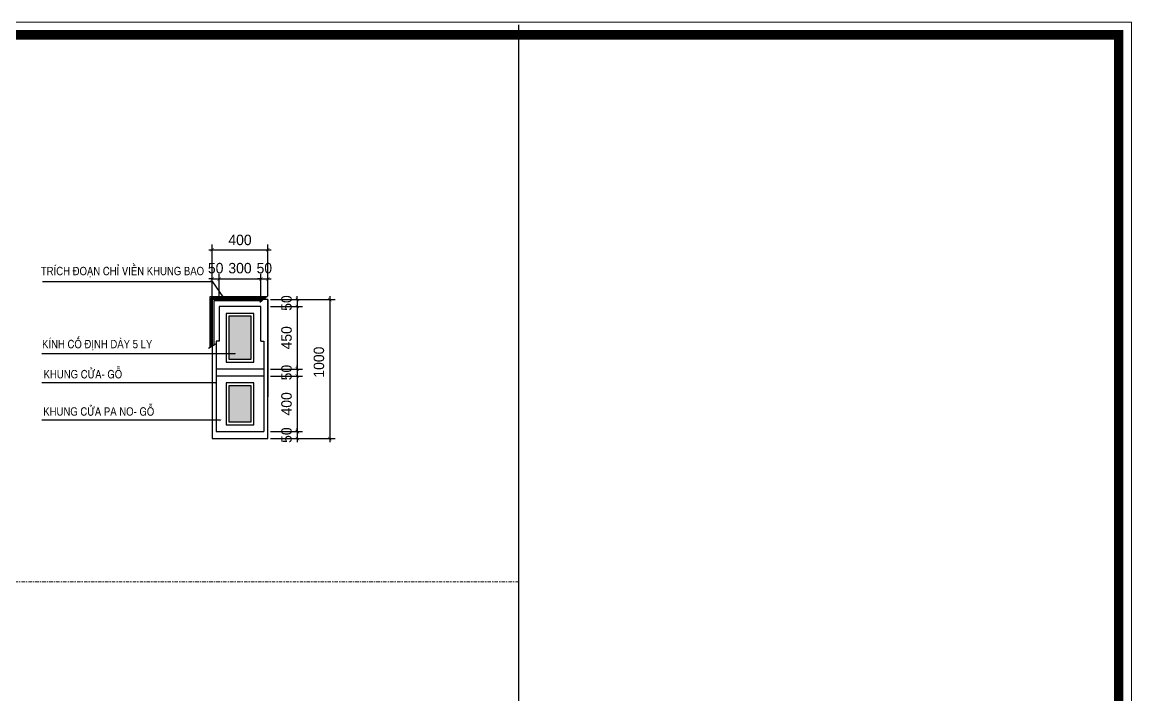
# Model space of a CAD drawing. Header units: millimetres. Extents: x 615730 to 2792744, y 139412 to 597571.
# Drawn here: x 864422 to 880318, y 294540 to 304217 of the extents above; entities that cross this region are included whole.
import ezdxf

# ---------------------------------------------------------------- set-up
doc = ezdxf.new("R2010")
doc.units = ezdxf.units.MM
doc.header["$MEASUREMENT"] = 0
doc.header["$PDMODE"] = 34
doc.linetypes.add('DASHDOT', pattern=[1, 0.5, -0.25, 0, -0.25])
doc.layers.get('0').update_dxf_attribs({"lineweight": 5})
for name, color, linetype in [('CUADI', 40, 'Continuous'), ('H', 252, 'Continuous'), ('NC', 7, 'Continuous'), ('noi that', 29, 'Continuous'), ('VL', 155, 'Continuous')]:
    doc.layers.add(name, color=color, linetype=linetype)
for name, color, linetype, lineweight in [('HATCH', 42, 'Continuous', 5), ('thay', 7, 'Continuous', 15), ('TIM TRUC', 149, 'DASHDOT', 9)]:
    doc.layers.add(name, color=color, linetype=linetype, lineweight=lineweight)
doc.styles.add('KC2', font='', dxfattribs={"height": 120})
doc.styles.add('RO', font='ROMANS.SHX', dxfattribs={"height": 120})
doc.styles.add('VNI-AVO', font='vni-roms.shx')
doc.styles.get('KC2').set_extended_font_data('VNI-Helve-Condense')
doc.dimstyles.new('50 CS', dxfattribs={"dimtxt": 150, "dimasz": 50, "dimexe": 75, "dimexo": 0, "dimgap": 80, "dimtad": 1, "dimdec": 0, "dimlfac": 0.5, "dimzin": 12, "dimtxsty": 'VNI-AVO', "dimblk": 'ARCHTICK', "dimcen": 0, "dimdle": 50, "dimclrd": 252, "dimclre": 252, "dimclrt": 2, "dimadec": 0, "dimazin": 0, "dimtfac": 1, "dimtdec": 0, "dimtix": 1, "dimtmove": 2, "dimatfit": 0, "dimldrblk": 'OPEN90', "dimfxl": 1, "dimlwd": -1, "dimlwe": -1, "dimarcsym": 0})
doc.dimstyles.new('TL1-50TRUC', dxfattribs={"dimtxt": 150, "dimasz": 25, "dimexe": 50, "dimexo": 0, "dimgap": 20, "dimtad": 1, "dimdec": 0, "dimlfac": 0.5, "dimdsep": 46, "dimtxsty": 'RO', "dimblk": 'DOT', "dimcen": 100, "dimdle": 50, "dimclrd": 4, "dimclre": 4, "dimclrt": 30, "dimadec": 0, "dimazin": 0, "dimtfac": 1, "dimtdec": 0, "dimtix": 1, "dimtmove": 1, "dimatfit": 3, "dimldrblk": 'ARCHTICK', "dimfxl": 1, "dimtolj": 1, "dimarcsym": 0})

# ---------------------------------------------------------------- blocks, each defined once
blk = doc.blocks.new('_ARCHTICK')
at = {"color": 0, "linetype": 'ByBlock', "const_width": 0.15}
blk.add_lwpolyline([(-0.5, -0.5), (0.5, 0.5)], dxfattribs=at)
blk = doc.blocks.new('*D224')
at = {"layer": 'DEFPOINTS', "color": 0, "ltscale": 10, "transparency": 16777216}
for p in [(867257, 300522), (867157, 300276), (867257, 300276)]:
    blk.add_point(p, dxfattribs=at)
at = {"layer": 'VL', "color": 252, "ltscale": 10, "transparency": 16777216}
for p, q in [((867157, 300522), (867107, 300522)), ((867157, 300276), (867157, 300597)), ((867157, 300522), (867257, 300522)), ((867257, 300276), (867257, 300597)), ((867257, 300522), (867307, 300522))]:
    blk.add_line(p, q, dxfattribs=at)
at = {"layer": 'VL', "color": 252, "ltscale": 10, "transparency": 16777216, "xscale": 50, "yscale": 50, "zscale": 50}
blk.add_blockref('_ARCHTICK', (867157, 300522), dxfattribs=at)
at = {"layer": 'VL', "color": 252, "ltscale": 10, "transparency": 16777216, "xscale": 50, "yscale": 50, "zscale": 50, "rotation": 180}
blk.add_blockref('_ARCHTICK', (867257, 300522), dxfattribs=at)
at = {"layer": 'VL', "color": 2, "ltscale": 10, "transparency": 16777216, "insert": (867207, 300677), "char_height": 150, "attachment_point": 5, "style": 'VNI-AVO'}
blk.add_mtext('50', dxfattribs=at)
blk = doc.blocks.new('_Open90')
at = {"color": 0, "linetype": 'ByBlock', "lineweight": -2}
for p, q in [((0, 0), (-1, 0)), ((-0.5, 0.5), (0, 0)), ((0, 0), (-0.5, -0.5))]:
    blk.add_line(p, q, dxfattribs=at)
blk = doc.blocks.new('*D225')
at = {"layer": 'DEFPOINTS', "color": 0, "ltscale": 10, "transparency": 16777216}
for p in [(867857, 300522), (867257, 300276), (867857, 300276)]:
    blk.add_point(p, dxfattribs=at)
at = {"layer": 'VL', "color": 252, "ltscale": 10, "transparency": 16777216}
for p, q in [((867207, 300522), (867907, 300522)), ((867257, 300276), (867257, 300597)), ((867857, 300276), (867857, 300597))]:
    blk.add_line(p, q, dxfattribs=at)
at = {"layer": 'VL', "color": 252, "ltscale": 10, "transparency": 16777216, "xscale": 50, "yscale": 50, "zscale": 50, "rotation": 180}
blk.add_blockref('_ARCHTICK', (867257, 300522), dxfattribs=at)
at = {"layer": 'VL', "color": 252, "ltscale": 10, "transparency": 16777216, "xscale": 50, "yscale": 50, "zscale": 50}
blk.add_blockref('_ARCHTICK', (867857, 300522), dxfattribs=at)
at = {"layer": 'VL', "color": 2, "ltscale": 10, "transparency": 16777216, "insert": (867557, 300677), "char_height": 150, "attachment_point": 5, "style": 'VNI-AVO'}
blk.add_mtext('300', dxfattribs=at)
blk = doc.blocks.new('*D226')
at = {"layer": 'DEFPOINTS', "color": 0, "ltscale": 10, "transparency": 16777216}
for p in [(867957, 300522), (867857, 300276), (867957, 300276)]:
    blk.add_point(p, dxfattribs=at)
at = {"layer": 'VL', "color": 252, "ltscale": 10, "transparency": 16777216}
for p, q in [((867857, 300522), (867807, 300522)), ((867857, 300276), (867857, 300597)), ((867857, 300522), (867957, 300522)), ((867957, 300276), (867957, 300597)), ((867957, 300522), (868007, 300522))]:
    blk.add_line(p, q, dxfattribs=at)
at = {"layer": 'VL', "color": 252, "ltscale": 10, "transparency": 16777216, "xscale": 50, "yscale": 50, "zscale": 50}
blk.add_blockref('_ARCHTICK', (867857, 300522), dxfattribs=at)
at = {"layer": 'VL', "color": 252, "ltscale": 10, "transparency": 16777216, "xscale": 50, "yscale": 50, "zscale": 50, "rotation": 180}
blk.add_blockref('_ARCHTICK', (867957, 300522), dxfattribs=at)
at = {"layer": 'VL', "color": 2, "ltscale": 10, "transparency": 16777216, "insert": (867907, 300677), "char_height": 150, "attachment_point": 5, "style": 'VNI-AVO'}
blk.add_mtext('50', dxfattribs=at)
blk = doc.blocks.new('*D227')
at = {"layer": 'DEFPOINTS', "color": 0, "ltscale": 10, "transparency": 16777216}
for p in [(867998, 300226), (867998, 300126), (868382, 300126)]:
    blk.add_point(p, dxfattribs=at)
at = {"layer": 'VL', "color": 252, "ltscale": 10, "transparency": 16777216}
for p, q in [((867998, 300226), (868457, 300226)), ((868382, 300226), (868382, 300276)), ((868382, 300226), (868382, 300126)), ((867998, 300126), (868457, 300126)), ((868382, 300126), (868382, 300076))]:
    blk.add_line(p, q, dxfattribs=at)
at = {"layer": 'VL', "color": 252, "ltscale": 10, "transparency": 16777216, "xscale": 50, "yscale": 50, "zscale": 50}
for p, rotation in [((868382, 300226), 270), ((868382, 300126), 90)]:
    blk.add_blockref('_ARCHTICK', p, dxfattribs=dict(at, rotation=rotation))
at = {"layer": 'VL', "color": 2, "ltscale": 10, "transparency": 16777216, "insert": (868227, 300176), "char_height": 150, "attachment_point": 5, "rotation": 90, "style": 'VNI-AVO'}
blk.add_mtext('50', dxfattribs=at)
blk = doc.blocks.new('*D228')
at = {"layer": 'DEFPOINTS', "color": 0, "ltscale": 10, "transparency": 16777216}
for p in [(867998, 300126), (867998, 299226), (868382, 299226)]:
    blk.add_point(p, dxfattribs=at)
at = {"layer": 'VL', "color": 252, "ltscale": 10, "transparency": 16777216}
for p, q in [((868382, 300176), (868382, 299176)), ((867998, 300126), (868457, 300126)), ((867998, 299226), (868457, 299226))]:
    blk.add_line(p, q, dxfattribs=at)
at = {"layer": 'VL', "color": 252, "ltscale": 10, "transparency": 16777216, "xscale": 50, "yscale": 50, "zscale": 50}
for p, rotation in [((868382, 300126), 90), ((868382, 299226), 270)]:
    blk.add_blockref('_ARCHTICK', p, dxfattribs=dict(at, rotation=rotation))
at = {"layer": 'VL', "color": 2, "ltscale": 10, "transparency": 16777216, "insert": (868227, 299676), "char_height": 150, "attachment_point": 5, "rotation": 90, "style": 'VNI-AVO'}
blk.add_mtext('450', dxfattribs=at)
blk = doc.blocks.new('*D229')
at = {"layer": 'DEFPOINTS', "color": 0, "ltscale": 10, "transparency": 16777216}
for p in [(867998, 299226), (867998, 299126), (868382, 299126)]:
    blk.add_point(p, dxfattribs=at)
at = {"layer": 'VL', "color": 252, "ltscale": 10, "transparency": 16777216}
for p, q in [((867998, 299226), (868457, 299226)), ((868382, 299226), (868382, 299276)), ((868382, 299226), (868382, 299126)), ((867998, 299126), (868457, 299126)), ((868382, 299126), (868382, 299076))]:
    blk.add_line(p, q, dxfattribs=at)
at = {"layer": 'VL', "color": 252, "ltscale": 10, "transparency": 16777216, "xscale": 50, "yscale": 50, "zscale": 50}
for p, rotation in [((868382, 299226), 270), ((868382, 299126), 90)]:
    blk.add_blockref('_ARCHTICK', p, dxfattribs=dict(at, rotation=rotation))
at = {"layer": 'VL', "color": 2, "ltscale": 10, "transparency": 16777216, "insert": (868227, 299176), "char_height": 150, "attachment_point": 5, "rotation": 90, "style": 'VNI-AVO'}
blk.add_mtext('50', dxfattribs=at)
blk = doc.blocks.new('*D230')
at = {"layer": 'DEFPOINTS', "color": 0, "ltscale": 10, "transparency": 16777216}
for p in [(867998, 299126), (867998, 298326), (868382, 298326)]:
    blk.add_point(p, dxfattribs=at)
at = {"layer": 'VL', "color": 252, "ltscale": 10, "transparency": 16777216}
for p, q in [((867998, 299126), (868457, 299126)), ((868382, 299176), (868382, 298276)), ((867998, 298326), (868457, 298326))]:
    blk.add_line(p, q, dxfattribs=at)
at = {"layer": 'VL', "color": 252, "ltscale": 10, "transparency": 16777216, "xscale": 50, "yscale": 50, "zscale": 50}
for p, rotation in [((868382, 299126), 90), ((868382, 298326), 270)]:
    blk.add_blockref('_ARCHTICK', p, dxfattribs=dict(at, rotation=rotation))
at = {"layer": 'VL', "color": 2, "ltscale": 10, "transparency": 16777216, "insert": (868227, 298726), "char_height": 150, "attachment_point": 5, "rotation": 90, "style": 'VNI-AVO'}
blk.add_mtext('400', dxfattribs=at)
blk = doc.blocks.new('*D231')
at = {"layer": 'DEFPOINTS', "color": 0, "ltscale": 10, "transparency": 16777216}
for p in [(867998, 298326), (867998, 298226), (868382, 298226)]:
    blk.add_point(p, dxfattribs=at)
at = {"layer": 'VL', "color": 252, "ltscale": 10, "transparency": 16777216}
for p, q in [((867998, 298326), (868457, 298326)), ((867998, 298226), (868457, 298226)), ((868382, 298326), (868382, 298376)), ((868382, 298326), (868382, 298226)), ((868382, 298226), (868382, 298176))]:
    blk.add_line(p, q, dxfattribs=at)
at = {"layer": 'VL', "color": 252, "ltscale": 10, "transparency": 16777216, "xscale": 50, "yscale": 50, "zscale": 50}
for p, rotation in [((868382, 298326), 270), ((868382, 298226), 90)]:
    blk.add_blockref('_ARCHTICK', p, dxfattribs=dict(at, rotation=rotation))
at = {"layer": 'VL', "color": 2, "ltscale": 10, "transparency": 16777216, "insert": (868227, 298276), "char_height": 150, "attachment_point": 5, "rotation": 90, "style": 'VNI-AVO'}
blk.add_mtext('50', dxfattribs=at)
blk = doc.blocks.new('*D232')
at = {"layer": 'DEFPOINTS', "color": 0, "ltscale": 10, "transparency": 16777216}
for p in [(867998, 300226), (867998, 298226), (868849, 298226)]:
    blk.add_point(p, dxfattribs=at)
at = {"layer": 'VL', "color": 252, "ltscale": 10, "transparency": 16777216}
for p, q in [((867998, 300226), (868924, 300226)), ((868849, 300276), (868849, 298176)), ((867998, 298226), (868924, 298226))]:
    blk.add_line(p, q, dxfattribs=at)
at = {"layer": 'VL', "color": 252, "ltscale": 10, "transparency": 16777216, "xscale": 50, "yscale": 50, "zscale": 50}
for p, rotation in [((868849, 300226), 90), ((868849, 298226), 270)]:
    blk.add_blockref('_ARCHTICK', p, dxfattribs=dict(at, rotation=rotation))
at = {"layer": 'VL', "color": 2, "ltscale": 10, "transparency": 16777216, "insert": (868693, 299326), "char_height": 150, "attachment_point": 5, "rotation": 90, "style": 'VNI-AVO'}
blk.add_mtext('1000', dxfattribs=at)
blk = doc.blocks.new('*D234')
at = {"layer": 'DEFPOINTS', "color": 0, "ltscale": 10, "transparency": 16777216}
for p in [(867957, 300943), (867157, 300276), (867957, 300276)]:
    blk.add_point(p, dxfattribs=at)
at = {"layer": 'VL', "color": 252, "ltscale": 10, "transparency": 16777216}
for p, q in [((867107, 300943), (868007, 300943)), ((867157, 300276), (867157, 301018)), ((867957, 300276), (867957, 301018))]:
    blk.add_line(p, q, dxfattribs=at)
at = {"layer": 'VL', "color": 252, "ltscale": 10, "transparency": 16777216, "xscale": 50, "yscale": 50, "zscale": 50, "rotation": 180}
blk.add_blockref('_ARCHTICK', (867157, 300943), dxfattribs=at)
at = {"layer": 'VL', "color": 252, "ltscale": 10, "transparency": 16777216, "xscale": 50, "yscale": 50, "zscale": 50}
blk.add_blockref('_ARCHTICK', (867957, 300943), dxfattribs=at)
at = {"layer": 'VL', "color": 2, "ltscale": 10, "transparency": 16777216, "insert": (867557, 301083), "char_height": 150, "attachment_point": 5, "style": 'VNI-AVO'}
blk.add_mtext('400', dxfattribs=at)
blk = doc.blocks.new('_DOT')
at = {"color": 0, "linetype": 'ByBlock'}
blk.add_line((-0.5, 0), (-1, 0), dxfattribs=at)
at = {"color": 0, "linetype": 'ByBlock', "const_width": 0.5}
blk.add_lwpolyline([(-0.25, 0, 1), (0.25, 0, 1)], format="xyb", close=True, dxfattribs=at)

msp = doc.modelspace()

# ---------------------------------------------------------------- hatches: boundary and pattern name
at = {"layer": 'HATCH'}
h = msp.add_hatch(color=5, dxfattribs=at)
h.set_gradient(color1=(0, 0, 255), one_color=1, tint=1, name='HEMISPHERICAL')
h.paths.add_polyline_path([(867397.3, 299366.4), (867717.3, 299366.4), (867717.3, 299986.4), (867397.3, 299986.4)])
h.paths.add_polyline_path([(867397.3, 298466.4), (867717.3, 298466.4), (867717.3, 298986.4), (867397.3, 298986.4)])

# ---------------------------------------------------------------- linework, layer by layer
at = {"layer": 'CUADI'}
msp.add_line((867157.4, 299836.1), (867157.3, 299836.1), dxfattribs=at)
at = {"layer": 'H', "const_width": 138.2}
msp.add_lwpolyline([(853196.9, 285047.4), (880199.7, 285047.4), (880199.7, 304032.4), (853196.9, 304032.4)], close=True, dxfattribs=at)
at = {"layer": 'H'}
for points in [[(867397.3, 299366.4), (867717.3, 299366.4), (867717.3, 299986.4), (867397.3, 299986.4)], [(867397.3, 298466.4), (867717.3, 298466.4), (867717.3, 298986.4), (867397.3, 298986.4)]]:
    msp.add_lwpolyline(points, close=True, dxfattribs=at)
at = {"layer": 'NC', "linetype": 'Continuous', "ltscale": 20}
for p, q in [((867121.2, 300265.7), (867121.2, 299537.9)), ((867943.3, 300265.7), (867121.2, 300265.7)), ((867141.2, 300245.7), (867141.2, 299549.8)), ((867919.8, 300245.7), (867141.2, 300245.7)), ((867181.2, 300205.7), (867181.2, 299573.6)), ((867872.7, 300205.7), (867181.2, 300205.7)), ((867905.7, 300234.7), (867844.8, 300183)), ((867896.8, 300237.7), (867918.9, 300239.9)), ((867917.8, 300230.7), (867896.8, 300237.7)), ((867918.9, 300239.9), (867909.3, 300246.4)), ((867962.5, 300283), (867914.9, 300242.6)), ((867104.5, 299527.5), (867204.5, 299587.1))]:
    msp.add_line(p, q, dxfattribs=at)
at = {"layer": 'thay', "linetype": 'Continuous'}
msp.add_lwpolyline([(853012.5, 284863.1), (880384.1, 284863.1), (880384.1, 304216.7), (853012.5, 304216.7)], close=True, dxfattribs=at)
at = {"layer": 'TIM TRUC', "ltscale": 100}
msp.add_line((871568.8, 296164.1), (853012.5, 296164.1), dxfattribs=at)
at = {"layer": 'VL', "ltscale": 10}
for p, q in [((871568.8, 285193.8), (871568.8, 304178.8)), ((867157.3, 300226.4), (867157.3, 298826.4)), ((867957.3, 300226.4), (867957.3, 298826.4)), ((867157.3, 299691.1), (867157.4, 299691.1)), ((867257.3, 299626.4), (867215.4, 299626.4)), ((867215.4, 299626.4), (867215.4, 298326.4)), ((867857.3, 299626.4), (867899.2, 299626.4)), ((867899.2, 299626.4), (867899.2, 298326.4)), ((867899.2, 299226.4), (867215.4, 299226.4)), ((867899.2, 299126.4), (867215.4, 299126.4))]:
    msp.add_line(p, q, dxfattribs=at)
for points in [[(867157.3, 298226.4), (867957.3, 298226.4), (867957.3, 300226.4), (867157.3, 300226.4)], [(867357.3, 299326.4), (867757.3, 299326.4), (867757.3, 300026.4), (867357.3, 300026.4)], [(867357.3, 298426.4), (867757.3, 298426.4), (867757.3, 299026.4), (867357.3, 299026.4)]]:
    msp.add_lwpolyline(points, close=True, dxfattribs=at)
for points in [[(867857.3, 299626.4), (867857.3, 300126.4), (867257.3, 300126.4), (867257.3, 299626.4)], [(867215.4, 298326.4), (867899.2, 298326.4)]]:
    msp.add_lwpolyline(points, dxfattribs=at)

# ---------------------------------------------------------------- texts
at = {"layer": 'NC', "linetype": 'Continuous', "ltscale": 20, "attachment_point": 1, "style": 'KC2'}
for s, insert, char_height, width in [('TRÍCH ÑOAÏN CHÆ VIEÀN KHUNG BAO', (864691.6, 300696.3), 120, 2834.286), ('KÍNH COÁ ÑÒNH DAØY 5 LY', (864709, 299646.1), 120, 2063.157), ('{\\H1.2x;KHUNG CÖÛA- GOÃ }', (864731, 299213), 100, 2063.157), ('{\\H1.2x;KHUNG CÖÛA PA NO- GOÃ }', (864726.4, 298676.3), 100, 2063.157)]:
    msp.add_mtext(s, dxfattribs=dict(at, insert=insert, char_height=char_height, width=width))

# ---------------------------------------------------------------- dimensions: what is measured, and where the dimension line sits
at = {"layer": 'VL', "ltscale": 10}
dim = msp.add_linear_dim(base=(867957.3, 300942.9), p1=(867157.3, 300276.2), p2=(867957.3, 300276.2), dimstyle='50 CS', override={"dimgap": 65}, dxfattribs=at)
dim.commit()
dim.dimension.update_dxf_attribs({"geometry": '*D234', "text_midpoint": (867557.3, 301082.9)})
for base, p1, p2, picture, middle in [((867257.3, 300522.4), (867157.3, 300276.2), (867257.3, 300276.2), '*D224', (867207.3, 300677.4)), ((867857.3, 300522.4), (867257.3, 300276.2), (867857.3, 300276.2), '*D225', (867557.3, 300677.4)), ((867957.3, 300522.4), (867857.3, 300276.2), (867957.3, 300276.2), '*D226', (867907.3, 300677.4))]:
    dim = msp.add_linear_dim(base=base, p1=p1, p2=p2, dimstyle='50 CS', dxfattribs=at)
    dim.commit()
    dim.dimension.update_dxf_attribs({"geometry": picture, "text_midpoint": middle})
for base, p1, p2, picture, middle in [((868382.5, 300126.4), (867998.4, 300226.4), (867998.4, 300126.4), '*D227', (868227.5, 300176.4)), ((868382.5, 299226.4), (867998.4, 300126.4), (867998.4, 299226.4), '*D228', (868227.5, 299676.4)), ((868382.5, 299126.4), (867998.4, 299226.4), (867998.4, 299126.4), '*D229', (868227.5, 299176.4)), ((868382.5, 298326.4), (867998.4, 299126.4), (867998.4, 298326.4), '*D230', (868227.5, 298726.4)), ((868382.5, 298226.4), (867998.4, 298326.4), (867998.4, 298226.4), '*D231', (868227.5, 298276.4))]:
    dim = msp.add_linear_dim(base=base, p1=p1, p2=p2, angle=90, dimstyle='50 CS', dxfattribs=at)
    dim.commit()
    dim.dimension.update_dxf_attribs({"geometry": picture, "text_midpoint": middle})
dim = msp.add_linear_dim(base=(868849.1, 298226.4), p1=(867998.4, 300226.4), p2=(867998.4, 298226.4), angle=90, dimstyle='50 CS', dxfattribs=at)
dim.commit()
dim.dimension.update_dxf_attribs({"geometry": '*D232', "text_midpoint": (868692.5, 299326.4), "dimtype": 160})

# ---------------------------------------------------------------- leaders
at = {"layer": 'NC', "color": 119, "linetype": 'Continuous', "ltscale": 20}
msp.add_leader([(867314.4, 300265.7), (867166.4, 300478.7), (864715.7, 300478.7)], dimstyle='TL1-50TRUC', override={"dimgap": 20, "dimtad": 0}, dxfattribs=at)
at = {"layer": 'NC', "linetype": 'Continuous', "ltscale": 20}
msp.add_leader([(867278.3, 298489.5), (864708, 298489.5)], dimstyle='TL1-50TRUC', override={"dimgap": 20, "dimtad": 0}, dxfattribs=at)
at = {"layer": 'noi that', "color": 119, "linetype": 'Continuous', "ltscale": 20}
msp.add_leader([(867486.5, 299444.4), (864708, 299444.4)], dimstyle='TL1-50TRUC', override={"dimgap": 20, "dimtad": 0}, dxfattribs=at)
at = {"layer": 'noi that'}
msp.add_leader([(867215.2, 299026.2), (864708, 299026.2)], dimstyle='TL1-50TRUC', override={"dimgap": 20, "dimtad": 0}, dxfattribs=at)

doc.saveas('drawing.dxf')
